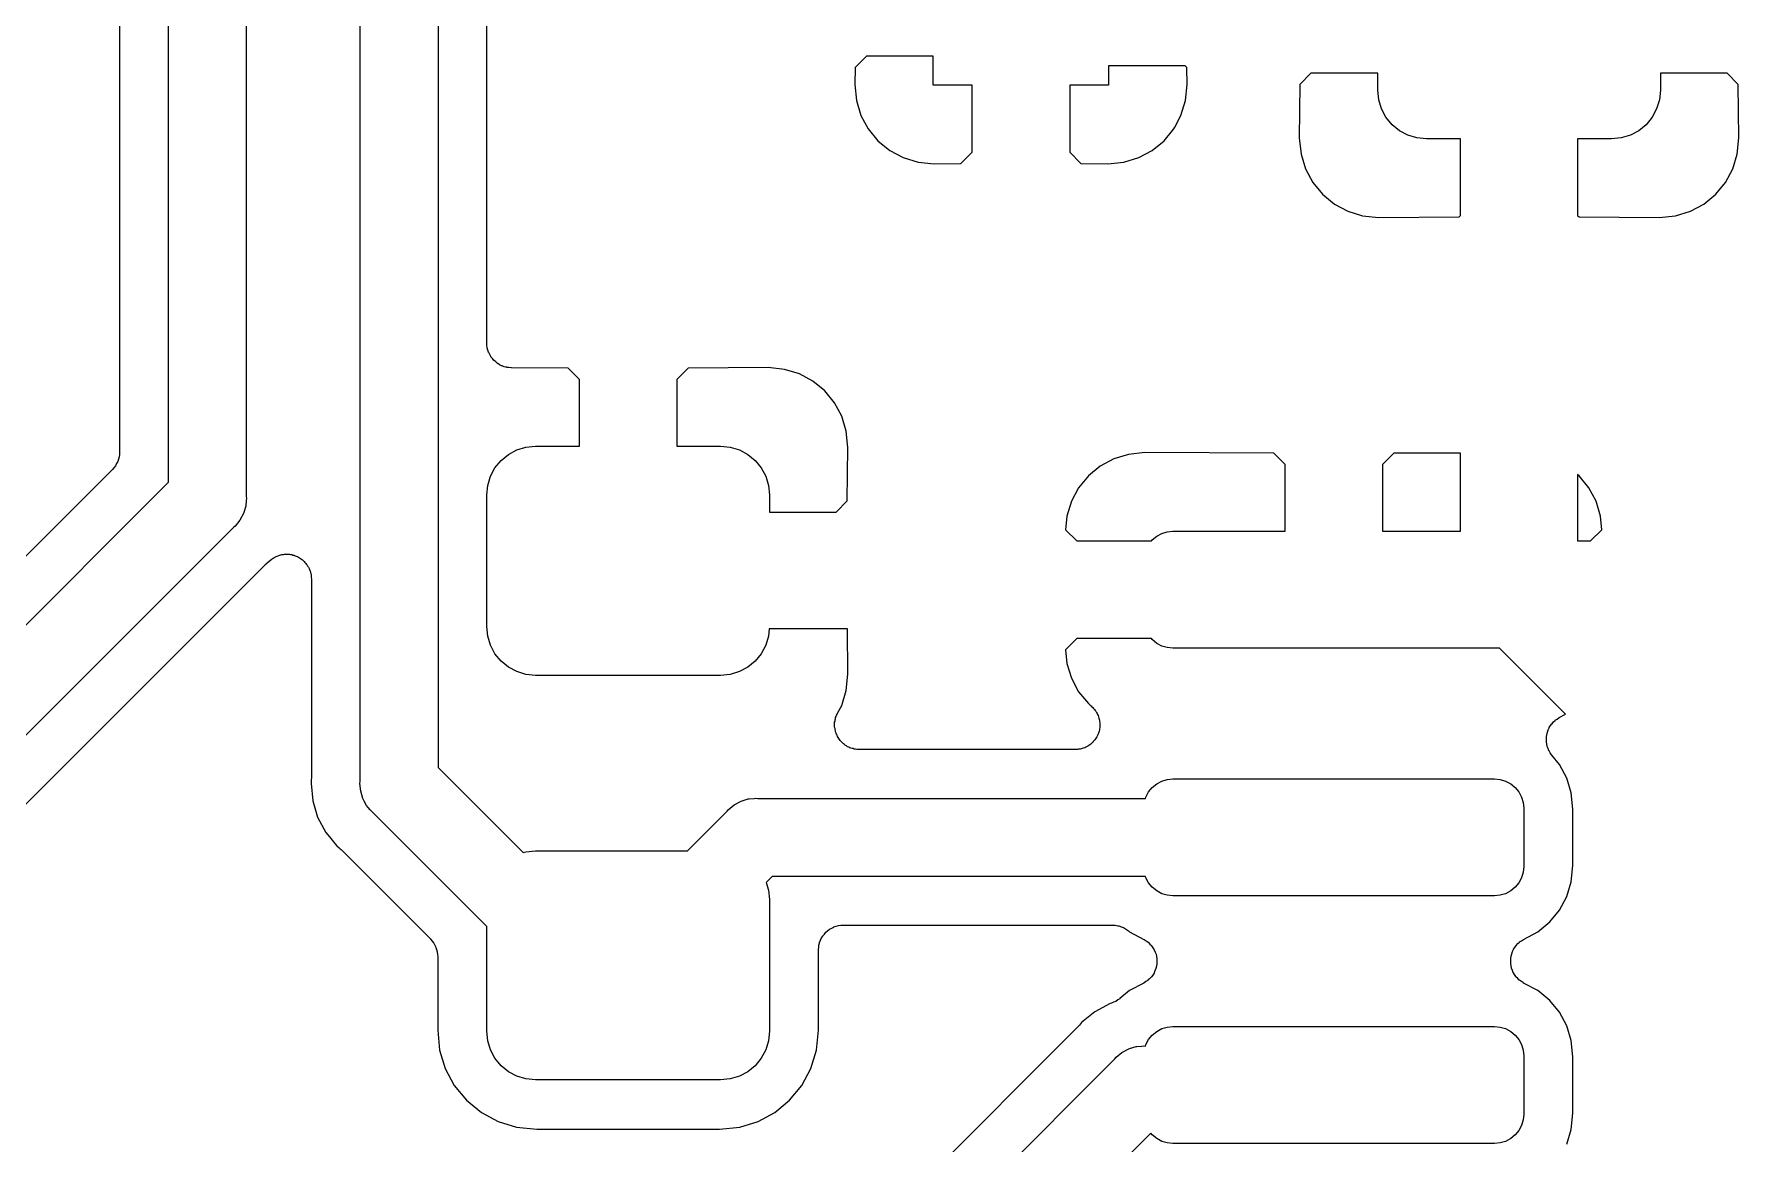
# Model space of a CAD drawing. Extents: x 104 to 166, y -141 to -89.
# Drawn here: x 120.4 to 129.14, y -107.58 to -101.89 of the extents above; entities that cross this region are included whole.
import ezdxf

# ---------------------------------------------------------------- set-up
doc = ezdxf.new("R2010")
doc.units = 0
doc.layers.add('BLACK', color=7, linetype='CONTINUOUS')

msp = doc.modelspace()

# ---------------------------------------------------------------- linework, layer by layer
at = {"layer": 'BLACK', "linetype": 'CONTINUOUS'}
for p, q in [((122.069, -105.719), (122.069, -100.47)), ((120.835, -100.553), (120.835, -104.028)), ((121.085, -104.184), (121.085, -100.534)), ((122.469, -100.543), (122.469, -105.646)), ((121.485, -100.607), (121.485, -104.257)), ((122.719, -103.47), (122.719, -101.538)), ((124.667, -101.998), (124.609, -102.056)), ((125.01, -101.998), (124.667, -101.998)), ((125.01, -102.148), (125.01, -101.998)), ((124.609, -102.056), (124.608, -102.143)), ((125.91, -102.048), (125.91, -102.148)), ((126.303, -102.048), (125.91, -102.048)), ((126.311, -102.056), (126.303, -102.048)), ((126.312, -102.143), (126.311, -102.056)), ((126.948, -102.085), (126.891, -102.143)), ((127.291, -102.085), (126.948, -102.085)), ((127.291, -102.173), (127.291, -102.085)), ((128.741, -102.085), (128.741, -102.173)), ((129.084, -102.085), (128.741, -102.085)), ((129.141, -102.143), (129.084, -102.085)), ((124.608, -102.143), (124.616, -102.226)), ((125.21, -102.148), (125.01, -102.148)), ((125.21, -102.491), (125.21, -102.148)), ((125.91, -102.148), (125.71, -102.148)), ((125.71, -102.148), (125.71, -102.491)), ((126.304, -102.226), (126.312, -102.143)), ((126.891, -102.143), (126.888, -102.417)), ((127.296, -102.222), (127.291, -102.173)), ((128.741, -102.173), (128.736, -102.222)), ((129.144, -102.417), (129.141, -102.143)), ((124.616, -102.226), (124.639, -102.302)), ((126.281, -102.302), (126.304, -102.226)), ((127.31, -102.269), (127.296, -102.222)), ((128.736, -102.222), (128.722, -102.269)), ((124.639, -102.302), (124.676, -102.371)), ((126.249, -102.363), (126.281, -102.302)), ((127.333, -102.312), (127.31, -102.269)), ((127.364, -102.35), (127.333, -102.312)), ((127.402, -102.381), (127.364, -102.35)), ((128.668, -102.35), (128.63, -102.381)), ((128.699, -102.312), (128.668, -102.35)), ((128.722, -102.269), (128.699, -102.312)), ((124.676, -102.371), (124.726, -102.432)), ((124.726, -102.432), (124.787, -102.482)), ((126.133, -102.482), (126.194, -102.432)), ((126.194, -102.432), (126.244, -102.371)), ((126.244, -102.371), (126.249, -102.363)), ((126.249, -102.363), (126.249, -102.363)), ((126.888, -102.417), (126.897, -102.501)), ((127.445, -102.404), (127.402, -102.381)), ((127.492, -102.418), (127.445, -102.404)), ((127.541, -102.423), (127.492, -102.418)), ((127.716, -102.423), (127.541, -102.423)), ((127.716, -102.816), (127.716, -102.423)), ((128.491, -102.423), (128.316, -102.423)), ((128.316, -102.423), (128.316, -102.816)), ((128.54, -102.418), (128.491, -102.423)), ((128.587, -102.404), (128.54, -102.418)), ((128.63, -102.381), (128.587, -102.404)), ((129.135, -102.501), (129.144, -102.417)), ((124.787, -102.482), (124.856, -102.519)), ((124.856, -102.519), (124.932, -102.542)), ((125.152, -102.549), (125.21, -102.491)), ((125.71, -102.491), (125.768, -102.549)), ((125.988, -102.542), (126.064, -102.519)), ((126.064, -102.519), (126.133, -102.482)), ((126.897, -102.501), (126.92, -102.577)), ((129.112, -102.577), (129.135, -102.501)), ((124.932, -102.542), (125.015, -102.55)), ((125.015, -102.55), (125.152, -102.549)), ((125.768, -102.549), (125.905, -102.55)), ((125.905, -102.55), (125.988, -102.542)), ((126.92, -102.577), (126.957, -102.646)), ((129.075, -102.646), (129.112, -102.577)), ((126.957, -102.646), (127.007, -102.707)), ((129.025, -102.707), (129.075, -102.646)), ((127.007, -102.707), (127.068, -102.757)), ((127.068, -102.757), (127.137, -102.794)), ((128.895, -102.794), (128.964, -102.757)), ((128.964, -102.757), (129.025, -102.707)), ((127.137, -102.794), (127.213, -102.817)), ((127.213, -102.817), (127.297, -102.826)), ((127.297, -102.826), (127.708, -102.823)), ((127.708, -102.823), (127.716, -102.816)), ((128.316, -102.816), (128.324, -102.823)), ((128.324, -102.823), (128.735, -102.826)), ((128.735, -102.826), (128.819, -102.817)), ((128.819, -102.817), (128.895, -102.794)), ((122.72, -103.482), (122.719, -103.47)), ((122.721, -103.493), (122.72, -103.482)), ((122.721, -103.494), (122.721, -103.493)), ((122.721, -103.495), (122.721, -103.494)), ((122.725, -103.506), (122.721, -103.495)), ((122.728, -103.517), (122.725, -103.506)), ((122.728, -103.518), (122.728, -103.517)), ((122.729, -103.519), (122.728, -103.518)), ((122.734, -103.529), (122.729, -103.519)), ((122.739, -103.539), (122.734, -103.529)), ((122.74, -103.54), (122.739, -103.539)), ((122.748, -103.549), (122.74, -103.54)), ((122.74, -103.54), (122.74, -103.54)), ((122.755, -103.559), (122.748, -103.549)), ((122.756, -103.56), (122.755, -103.559)), ((122.755, -103.559), (122.755, -103.559)), ((122.765, -103.567), (122.756, -103.56)), ((122.774, -103.575), (122.765, -103.567)), ((122.775, -103.575), (122.774, -103.575)), ((122.774, -103.575), (122.774, -103.575)), ((122.785, -103.581), (122.775, -103.575)), ((122.795, -103.587), (122.785, -103.581)), ((122.796, -103.587), (122.795, -103.587)), ((122.797, -103.587), (122.796, -103.587)), ((122.808, -103.591), (122.797, -103.587)), ((122.819, -103.594), (122.808, -103.591)), ((122.82, -103.594), (122.819, -103.594)), ((122.82, -103.595), (122.82, -103.594)), ((122.832, -103.596), (122.82, -103.595)), ((122.844, -103.597), (122.832, -103.596)), ((122.845, -103.597), (122.844, -103.597)), ((123.136, -103.599), (122.845, -103.597)), ((122.845, -103.597), (122.845, -103.597)), ((122.845, -103.597), (122.845, -103.597)), ((122.845, -103.597), (122.845, -103.597)), ((123.194, -103.656), (123.136, -103.599)), ((123.194, -103.999), (123.194, -103.656)), ((123.752, -103.599), (123.694, -103.656)), ((123.694, -103.656), (123.694, -103.999)), ((124.163, -103.596), (123.752, -103.599)), ((124.247, -103.605), (124.163, -103.596)), ((124.323, -103.628), (124.247, -103.605)), ((124.392, -103.665), (124.323, -103.628)), ((124.453, -103.715), (124.392, -103.665)), ((124.503, -103.776), (124.453, -103.715)), ((124.54, -103.845), (124.503, -103.776)), ((124.563, -103.921), (124.54, -103.845)), ((124.572, -104.005), (124.563, -103.921)), ((122.873, -104.018), (122.92, -104.004)), ((122.92, -104.004), (122.969, -103.999)), ((122.969, -103.999), (123.194, -103.999)), ((123.694, -103.999), (123.919, -103.999)), ((123.919, -103.999), (123.968, -104.004)), ((123.968, -104.004), (124.015, -104.018)), ((124.569, -104.279), (124.572, -104.005)), ((120.813, -104.1), (120.805, -104.109)), ((120.814, -104.099), (120.813, -104.099)), ((120.813, -104.099), (120.813, -104.1)), ((120.819, -104.088), (120.814, -104.099)), ((120.825, -104.078), (120.819, -104.088)), ((120.829, -104.066), (120.825, -104.077)), ((120.825, -104.077), (120.825, -104.077)), ((120.825, -104.077), (120.825, -104.078)), ((120.832, -104.054), (120.829, -104.066)), ((120.834, -104.041), (120.832, -104.053)), ((120.832, -104.053), (120.832, -104.054)), ((120.832, -104.054), (120.832, -104.054)), ((120.835, -104.03), (120.834, -104.041)), ((120.835, -104.028), (120.835, -104.028)), ((120.835, -104.028), (120.835, -104.028)), ((120.835, -104.028), (120.835, -104.028)), ((120.835, -104.028), (120.835, -104.03)), ((122.761, -104.11), (122.792, -104.072)), ((122.792, -104.072), (122.83, -104.041)), ((122.83, -104.041), (122.873, -104.018)), ((124.015, -104.018), (124.058, -104.041)), ((124.058, -104.041), (124.096, -104.072)), ((124.096, -104.072), (124.127, -104.11)), ((125.867, -104.101), (125.806, -104.151)), ((125.936, -104.064), (125.867, -104.101)), ((126.012, -104.041), (125.936, -104.064)), ((126.096, -104.032), (126.012, -104.041)), ((126.757, -104.035), (126.096, -104.032)), ((126.815, -104.092), (126.757, -104.035)), ((126.815, -104.435), (126.815, -104.092)), ((127.373, -104.035), (127.315, -104.092)), ((127.315, -104.092), (127.315, -104.435)), ((127.716, -104.034), (127.373, -104.035)), ((127.716, -104.435), (127.716, -104.034)), ((120.798, -104.118), (119.469, -105.447)), ((119.535, -105.734), (121.085, -104.184)), ((120.805, -104.109), (120.798, -104.118)), ((122.724, -104.2), (122.738, -104.153)), ((122.738, -104.153), (122.761, -104.11)), ((124.127, -104.11), (124.15, -104.153)), ((124.15, -104.153), (124.164, -104.2)), ((125.806, -104.151), (125.756, -104.212)), ((128.324, -104.151), (128.316, -104.144)), ((128.316, -104.144), (128.316, -104.485)), ((128.374, -104.212), (128.324, -104.151)), ((121.485, -104.257), (121.486, -104.267)), ((121.486, -104.267), (121.485, -104.277)), ((122.719, -104.249), (122.724, -104.2)), ((122.719, -104.924), (122.719, -104.249)), ((124.164, -104.2), (124.169, -104.249)), ((124.169, -104.249), (124.169, -104.337)), ((125.756, -104.212), (125.719, -104.281)), ((128.411, -104.281), (128.374, -104.212)), ((121.471, -104.344), (121.452, -104.379)), ((121.482, -104.306), (121.471, -104.344)), ((121.485, -104.277), (121.482, -104.306)), ((121.485, -104.277), (121.485, -104.277)), ((124.169, -104.337), (124.512, -104.337)), ((124.512, -104.337), (124.569, -104.279)), ((125.696, -104.357), (125.689, -104.427)), ((125.719, -104.281), (125.696, -104.357)), ((128.434, -104.357), (128.411, -104.281)), ((128.441, -104.427), (128.434, -104.357)), ((121.419, -104.415), (119.766, -106.068)), ((121.427, -104.409), (121.419, -104.415)), ((121.434, -104.401), (121.427, -104.409)), ((121.44, -104.393), (121.434, -104.401)), ((121.452, -104.379), (121.44, -104.393)), ((125.689, -104.427), (125.747, -104.485)), ((126.157, -104.46), (126.183, -104.446)), ((126.183, -104.446), (126.211, -104.438)), ((126.211, -104.438), (126.24, -104.435)), ((126.24, -104.435), (126.815, -104.435)), ((127.315, -104.435), (127.716, -104.435)), ((128.383, -104.485), (128.441, -104.427)), ((125.747, -104.485), (126.129, -104.485)), ((126.129, -104.485), (126.134, -104.479)), ((126.134, -104.479), (126.157, -104.46)), ((128.316, -104.485), (128.383, -104.485)), ((119.956, -106.232), (121.583, -104.605)), ((121.583, -104.605), (121.584, -104.604)), ((121.584, -104.604), (121.589, -104.601)), ((121.589, -104.601), (121.592, -104.597)), ((121.592, -104.597), (121.611, -104.581)), ((121.611, -104.581), (121.613, -104.58)), ((121.613, -104.58), (121.618, -104.577)), ((121.618, -104.577), (121.622, -104.573)), ((121.622, -104.573), (121.628, -104.57)), ((121.628, -104.57), (121.634, -104.567)), ((121.634, -104.567), (121.639, -104.564)), ((121.639, -104.564), (121.644, -104.562)), ((121.644, -104.562), (121.651, -104.56)), ((121.651, -104.56), (121.657, -104.557)), ((121.657, -104.557), (121.662, -104.556)), ((121.662, -104.556), (121.668, -104.555)), ((121.668, -104.555), (121.675, -104.554)), ((121.675, -104.554), (121.681, -104.553)), ((121.681, -104.553), (121.687, -104.553)), ((121.687, -104.553), (121.693, -104.552)), ((121.693, -104.552), (121.699, -104.553)), ((121.699, -104.553), (121.706, -104.553)), ((121.706, -104.553), (121.712, -104.554)), ((121.712, -104.554), (121.718, -104.555)), ((121.718, -104.555), (121.724, -104.557)), ((121.724, -104.557), (121.73, -104.558)), ((121.73, -104.558), (121.736, -104.561)), ((121.736, -104.561), (121.741, -104.562)), ((121.741, -104.562), (121.747, -104.565)), ((121.747, -104.565), (121.753, -104.568)), ((121.753, -104.568), (121.758, -104.571)), ((121.758, -104.571), (121.763, -104.574)), ((121.763, -104.574), (121.768, -104.578)), ((121.768, -104.578), (121.773, -104.582)), ((121.773, -104.582), (121.778, -104.586)), ((121.778, -104.586), (121.782, -104.59)), ((121.782, -104.59), (121.786, -104.595)), ((121.786, -104.595), (121.791, -104.6)), ((121.791, -104.6), (121.794, -104.605)), ((121.794, -104.605), (121.798, -104.609)), ((121.798, -104.609), (121.801, -104.615)), ((121.801, -104.615), (121.804, -104.62)), ((121.804, -104.62), (121.807, -104.626)), ((121.807, -104.626), (121.809, -104.631)), ((121.809, -104.631), (121.811, -104.637)), ((121.811, -104.637), (121.814, -104.643)), ((121.814, -104.643), (121.815, -104.649)), ((121.815, -104.649), (121.817, -104.655)), ((121.817, -104.655), (121.817, -104.661)), ((121.817, -104.661), (121.818, -104.668)), ((121.818, -104.668), (121.818, -104.673)), ((121.818, -104.673), (121.819, -104.679)), ((121.819, -104.679), (121.819, -105.701)), ((122.724, -104.973), (122.719, -104.924)), ((122.738, -105.02), (122.724, -104.973)), ((124.164, -104.973), (124.15, -105.02)), ((124.168, -104.935), (124.164, -104.973)), ((124.57, -104.935), (124.168, -104.935)), ((124.572, -105.168), (124.57, -104.935)), ((122.761, -105.063), (122.738, -105.02)), ((122.792, -105.101), (122.761, -105.063)), ((124.127, -105.063), (124.096, -105.101)), ((124.15, -105.02), (124.127, -105.063)), ((125.747, -104.985), (125.689, -105.043)), ((125.689, -105.043), (125.696, -105.113)), ((126.129, -104.985), (125.747, -104.985)), ((126.134, -104.991), (126.129, -104.985)), ((126.157, -105.01), (126.134, -104.991)), ((126.183, -105.024), (126.157, -105.01)), ((126.211, -105.032), (126.183, -105.024)), ((126.24, -105.035), (126.211, -105.032)), ((127.916, -105.035), (126.24, -105.035)), ((128.255, -105.374), (127.916, -105.035)), ((122.83, -105.132), (122.792, -105.101)), ((122.873, -105.155), (122.83, -105.132)), ((124.058, -105.132), (124.015, -105.155)), ((124.096, -105.101), (124.058, -105.132)), ((125.696, -105.113), (125.719, -105.189)), ((122.92, -105.169), (122.873, -105.155)), ((122.969, -105.174), (122.92, -105.169)), ((123.919, -105.174), (122.969, -105.174)), ((123.968, -105.169), (123.919, -105.174)), ((124.015, -105.155), (123.968, -105.169)), ((124.563, -105.252), (124.572, -105.168)), ((125.719, -105.189), (125.756, -105.258)), ((124.54, -105.328), (124.563, -105.252)), ((125.756, -105.258), (125.806, -105.319)), ((125.806, -105.319), (125.819, -105.33)), ((124.504, -105.415), (124.506, -105.409)), ((124.506, -105.402), (124.508, -105.397)), ((124.506, -105.409), (124.506, -105.402)), ((124.508, -105.397), (124.509, -105.391)), ((124.509, -105.391), (124.512, -105.385)), ((124.512, -105.385), (124.514, -105.379)), ((124.514, -105.379), (124.517, -105.374)), ((124.517, -105.374), (124.519, -105.368)), ((124.519, -105.368), (124.54, -105.328)), ((125.819, -105.33), (125.82, -105.331)), ((125.82, -105.331), (125.824, -105.335)), ((125.824, -105.335), (125.829, -105.339)), ((125.829, -105.339), (125.833, -105.344)), ((125.833, -105.344), (125.837, -105.349)), ((125.837, -105.349), (125.841, -105.354)), ((125.841, -105.354), (125.844, -105.358)), ((125.844, -105.358), (125.847, -105.364)), ((125.847, -105.364), (125.851, -105.37)), ((125.851, -105.37), (125.853, -105.375)), ((125.853, -105.375), (125.856, -105.38)), ((125.856, -105.38), (125.858, -105.387)), ((125.858, -105.387), (125.86, -105.393)), ((125.86, -105.393), (125.861, -105.398)), ((125.861, -105.398), (125.863, -105.404)), ((125.863, -105.404), (125.863, -105.411)), ((125.863, -105.411), (125.865, -105.417)), ((128.185, -105.422), (128.193, -105.413)), ((128.193, -105.413), (128.202, -105.405)), ((128.202, -105.404), (128.212, -105.398)), ((128.202, -105.405), (128.202, -105.404)), ((128.202, -105.405), (128.202, -105.405)), ((128.212, -105.398), (128.222, -105.391)), ((128.222, -105.391), (128.255, -105.374)), ((124.504, -105.421), (124.504, -105.415)), ((124.504, -105.427), (124.504, -105.421)), ((124.504, -105.434), (124.504, -105.427)), ((124.504, -105.44), (124.504, -105.434)), ((124.506, -105.446), (124.504, -105.44)), ((124.506, -105.452), (124.506, -105.446)), ((124.508, -105.458), (124.506, -105.452)), ((124.509, -105.464), (124.508, -105.458)), ((124.511, -105.47), (124.509, -105.464)), ((124.513, -105.476), (124.511, -105.47)), ((124.516, -105.481), (124.513, -105.476)), ((124.519, -105.487), (124.516, -105.481)), ((124.522, -105.492), (124.519, -105.487)), ((124.525, -105.498), (124.522, -105.492)), ((124.529, -105.503), (124.525, -105.498)), ((125.843, -105.499), (125.839, -105.504)), ((125.846, -105.494), (125.843, -105.499)), ((125.85, -105.489), (125.846, -105.494)), ((125.852, -105.483), (125.85, -105.489)), ((125.855, -105.477), (125.852, -105.483)), ((125.857, -105.471), (125.855, -105.477)), ((125.859, -105.466), (125.857, -105.471)), ((125.861, -105.46), (125.859, -105.466)), ((125.863, -105.454), (125.861, -105.46)), ((125.864, -105.442), (125.863, -105.448)), ((125.863, -105.448), (125.863, -105.454)), ((125.865, -105.429), (125.864, -105.435)), ((125.864, -105.435), (125.864, -105.442)), ((125.865, -105.417), (125.865, -105.423)), ((125.865, -105.423), (125.865, -105.429)), ((128.156, -105.489), (128.158, -105.478)), ((128.156, -105.49), (128.156, -105.489)), ((128.156, -105.502), (128.156, -105.49)), ((128.156, -105.49), (128.156, -105.49)), ((128.158, -105.478), (128.161, -105.466)), ((128.161, -105.465), (128.166, -105.454)), ((128.161, -105.466), (128.161, -105.465)), ((128.161, -105.466), (128.161, -105.466)), ((128.166, -105.454), (128.17, -105.443)), ((128.17, -105.443), (128.171, -105.442)), ((128.17, -105.443), (128.17, -105.443)), ((128.171, -105.442), (128.177, -105.432)), ((128.177, -105.432), (128.184, -105.422)), ((128.184, -105.422), (128.184, -105.422)), ((128.184, -105.422), (128.185, -105.422)), ((124.532, -105.508), (124.529, -105.503)), ((124.536, -105.512), (124.532, -105.508)), ((124.54, -105.517), (124.536, -105.512)), ((124.545, -105.521), (124.54, -105.517)), ((124.55, -105.526), (124.545, -105.521)), ((124.555, -105.529), (124.55, -105.526)), ((124.559, -105.533), (124.555, -105.529)), ((124.565, -105.536), (124.559, -105.533)), ((124.57, -105.54), (124.565, -105.536)), ((124.576, -105.542), (124.57, -105.54)), ((124.581, -105.545), (124.576, -105.542)), ((124.587, -105.547), (124.581, -105.545)), ((124.593, -105.549), (124.587, -105.547)), ((124.599, -105.55), (124.593, -105.549)), ((124.604, -105.552), (124.599, -105.55)), ((124.611, -105.553), (124.604, -105.552)), ((124.617, -105.554), (124.611, -105.553)), ((124.623, -105.554), (124.617, -105.554)), ((124.629, -105.555), (124.623, -105.554)), ((124.631, -105.555), (124.629, -105.555)), ((125.738, -105.555), (124.631, -105.555)), ((125.744, -105.554), (125.738, -105.555)), ((125.75, -105.554), (125.744, -105.554)), ((125.756, -105.553), (125.75, -105.554)), ((125.763, -105.553), (125.756, -105.553)), ((125.769, -105.551), (125.763, -105.553)), ((125.774, -105.55), (125.769, -105.551)), ((125.78, -105.547), (125.774, -105.55)), ((125.787, -105.545), (125.78, -105.547)), ((125.792, -105.543), (125.787, -105.545)), ((125.797, -105.54), (125.792, -105.543)), ((125.803, -105.537), (125.797, -105.54)), ((125.808, -105.534), (125.803, -105.537)), ((125.813, -105.53), (125.808, -105.534)), ((125.818, -105.527), (125.813, -105.53)), ((125.823, -105.522), (125.818, -105.527)), ((125.828, -105.518), (125.823, -105.522)), ((125.831, -105.513), (125.828, -105.518)), ((125.836, -105.509), (125.831, -105.513)), ((125.839, -105.504), (125.836, -105.509)), ((128.156, -105.514), (128.156, -105.502)), ((128.156, -105.515), (128.156, -105.514)), ((128.158, -105.527), (128.156, -105.515)), ((128.156, -105.515), (128.156, -105.515)), ((128.16, -105.539), (128.158, -105.527)), ((128.165, -105.55), (128.16, -105.539)), ((128.16, -105.539), (128.16, -105.539)), ((128.16, -105.539), (128.16, -105.539)), ((128.169, -105.562), (128.165, -105.55)), ((128.17, -105.562), (128.169, -105.562)), ((128.176, -105.572), (128.17, -105.562)), ((128.17, -105.562), (128.17, -105.562)), ((128.183, -105.582), (128.176, -105.572)), ((128.183, -105.583), (128.183, -105.582)), ((128.184, -105.584), (128.183, -105.583)), ((128.183, -105.583), (128.183, -105.583)), ((128.183, -105.583), (128.183, -105.583)), ((128.224, -105.632), (128.184, -105.584)), ((122.469, -105.646), (122.906, -106.083)), ((128.261, -105.701), (128.224, -105.632)), ((121.818, -105.713), (121.817, -105.729)), ((121.817, -105.729), (121.826, -105.817)), ((121.819, -105.702), (121.818, -105.708)), ((121.818, -105.708), (121.818, -105.713)), ((121.819, -105.701), (121.819, -105.702)), ((122.068, -105.729), (122.069, -105.719)), ((122.072, -105.768), (122.068, -105.729)), ((126.115, -105.772), (126.134, -105.749)), ((126.134, -105.749), (126.157, -105.73)), ((126.157, -105.73), (126.183, -105.716)), ((126.183, -105.716), (126.211, -105.708)), ((126.211, -105.708), (126.24, -105.705)), ((126.24, -105.705), (127.89, -105.705)), ((127.89, -105.705), (127.919, -105.708)), ((127.919, -105.708), (127.947, -105.716)), ((127.947, -105.716), (127.973, -105.73)), ((127.973, -105.73), (127.996, -105.749)), ((127.996, -105.749), (128.015, -105.772)), ((128.284, -105.777), (128.261, -105.701)), ((121.826, -105.817), (121.851, -105.902)), ((122.083, -105.806), (122.072, -105.768)), ((122.09, -105.819), (122.083, -105.806)), ((122.102, -105.841), (122.09, -105.819)), ((122.111, -105.852), (122.102, -105.841)), ((123.958, -105.863), (123.989, -105.838)), ((123.989, -105.838), (124.024, -105.819)), ((124.024, -105.819), (124.029, -105.818)), ((124.029, -105.818), (124.061, -105.808)), ((124.061, -105.808), (124.065, -105.808)), ((124.065, -105.808), (124.091, -105.805)), ((124.091, -105.805), (124.1, -105.804)), ((124.091, -105.805), (124.091, -105.805)), ((124.1, -105.804), (124.11, -105.805)), ((124.11, -105.805), (126.099, -105.805)), ((126.099, -105.805), (126.101, -105.798)), ((126.101, -105.798), (126.115, -105.772)), ((128.015, -105.772), (128.029, -105.798)), ((128.029, -105.798), (128.037, -105.826)), ((128.037, -105.826), (128.04, -105.855)), ((128.292, -105.861), (128.284, -105.777)), ((121.851, -105.902), (121.893, -105.98)), ((122.12, -105.863), (122.111, -105.852)), ((122.127, -105.871), (122.12, -105.863)), ((122.135, -105.877), (122.127, -105.871)), ((122.719, -106.462), (122.135, -105.877)), ((123.749, -106.074), (123.952, -105.871)), ((123.952, -105.871), (123.958, -105.863)), ((128.04, -105.855), (128.04, -106.155)), ((128.292, -106.149), (128.292, -105.861)), ((121.893, -105.98), (121.912, -106.003)), ((121.912, -106.003), (121.912, -106.003)), ((121.912, -106.003), (121.939, -106.036)), ((121.939, -106.036), (121.939, -106.036)), ((121.939, -106.036), (121.949, -106.049)), ((121.949, -106.049), (121.962, -106.059)), ((121.962, -106.059), (121.963, -106.06)), ((121.963, -106.06), (121.967, -106.064)), ((121.967, -106.064), (121.971, -106.067)), ((121.971, -106.067), (122.43, -106.526)), ((122.906, -106.083), (122.92, -106.079)), ((122.92, -106.079), (122.969, -106.074)), ((122.969, -106.074), (123.749, -106.074)), ((128.037, -106.184), (128.029, -106.212)), ((128.04, -106.155), (128.037, -106.184)), ((128.284, -106.233), (128.292, -106.149)), ((124.183, -106.205), (124.152, -106.236)), ((124.152, -106.236), (124.164, -106.275)), ((124.164, -106.275), (124.169, -106.324)), ((126.099, -106.205), (124.183, -106.205)), ((126.101, -106.212), (126.099, -106.205)), ((126.115, -106.238), (126.101, -106.212)), ((126.134, -106.261), (126.115, -106.238)), ((126.157, -106.28), (126.134, -106.261)), ((126.183, -106.294), (126.157, -106.28)), ((127.973, -106.28), (127.947, -106.294)), ((127.996, -106.261), (127.973, -106.28)), ((128.015, -106.238), (127.996, -106.261)), ((128.029, -106.212), (128.015, -106.238)), ((128.261, -106.309), (128.284, -106.233)), ((124.169, -106.324), (124.169, -106.999)), ((126.211, -106.302), (126.183, -106.294)), ((126.24, -106.305), (126.211, -106.302)), ((127.89, -106.305), (126.24, -106.305)), ((127.919, -106.302), (127.89, -106.305)), ((127.947, -106.294), (127.919, -106.302)), ((128.224, -106.378), (128.261, -106.309)), ((122.719, -106.999), (122.719, -106.462)), ((124.5, -106.464), (124.512, -106.461)), ((124.512, -106.461), (124.523, -106.457)), ((124.523, -106.457), (124.524, -106.457)), ((124.524, -106.457), (124.536, -106.456)), ((124.524, -106.457), (124.524, -106.457)), ((124.536, -106.456), (124.548, -106.455)), ((124.548, -106.455), (125.931, -106.455)), ((125.931, -106.455), (125.932, -106.455)), ((125.932, -106.455), (125.938, -106.456)), ((125.938, -106.456), (125.944, -106.456)), ((125.944, -106.456), (125.95, -106.457)), ((125.95, -106.457), (125.957, -106.458)), ((125.957, -106.458), (125.962, -106.459)), ((125.962, -106.459), (125.968, -106.461)), ((125.968, -106.461), (125.974, -106.463)), ((125.974, -106.463), (125.981, -106.465)), ((128.113, -106.489), (128.174, -106.439)), ((128.174, -106.439), (128.224, -106.378)), ((122.43, -106.526), (122.43, -106.527)), ((122.43, -106.527), (122.43, -106.527)), ((122.43, -106.527), (122.43, -106.527)), ((122.43, -106.527), (122.431, -106.528)), ((122.431, -106.528), (122.439, -106.537)), ((122.439, -106.537), (122.446, -106.546)), ((122.446, -106.546), (122.446, -106.546)), ((122.446, -106.546), (122.447, -106.547)), ((122.447, -106.547), (122.452, -106.557)), ((124.424, -106.556), (124.427, -106.544)), ((124.427, -106.544), (124.431, -106.533)), ((124.431, -106.532), (124.437, -106.521)), ((124.431, -106.533), (124.431, -106.532)), ((124.431, -106.532), (124.431, -106.532)), ((124.437, -106.521), (124.443, -106.511)), ((124.443, -106.51), (124.451, -106.501)), ((124.443, -106.511), (124.443, -106.51)), ((124.443, -106.511), (124.443, -106.511)), ((124.451, -106.501), (124.458, -106.492)), ((124.458, -106.492), (124.459, -106.492)), ((124.459, -106.491), (124.468, -106.484)), ((124.459, -106.492), (124.459, -106.491)), ((124.468, -106.484), (124.478, -106.476)), ((124.478, -106.476), (124.489, -106.47)), ((124.478, -106.476), (124.478, -106.476)), ((124.478, -106.476), (124.478, -106.476)), ((124.489, -106.47), (124.499, -106.465)), ((124.499, -106.465), (124.5, -106.464)), ((124.5, -106.464), (124.5, -106.464)), ((125.981, -106.465), (125.986, -106.468)), ((125.986, -106.468), (125.991, -106.47)), ((125.991, -106.47), (125.996, -106.474)), ((125.996, -106.474), (126.002, -106.477)), ((126.002, -106.477), (126.007, -106.481)), ((126.007, -106.481), (126.011, -106.484)), ((126.011, -106.484), (126.017, -106.489)), ((126.017, -106.489), (126.091, -106.528)), ((126.091, -106.528), (126.092, -106.529)), ((126.092, -106.529), (126.092, -106.529)), ((126.092, -106.529), (126.092, -106.529)), ((126.092, -106.529), (126.092, -106.529)), ((126.092, -106.529), (126.102, -106.536)), ((126.102, -106.536), (126.112, -106.543)), ((126.112, -106.543), (126.113, -106.543)), ((126.113, -106.543), (126.113, -106.543)), ((126.113, -106.543), (126.121, -106.552)), ((128.001, -106.559), (128.01, -106.55)), ((128.01, -106.55), (128.019, -106.542)), ((128.019, -106.541), (128.029, -106.535)), ((128.019, -106.542), (128.019, -106.541)), ((128.019, -106.542), (128.019, -106.542)), ((128.029, -106.535), (128.039, -106.528)), ((128.039, -106.528), (128.113, -106.489)), ((122.452, -106.557), (122.458, -106.568)), ((122.458, -106.568), (122.458, -106.568)), ((122.458, -106.568), (122.458, -106.569)), ((122.458, -106.569), (122.461, -106.58)), ((122.461, -106.58), (122.465, -106.592)), ((122.465, -106.592), (122.465, -106.592)), ((122.465, -106.592), (122.465, -106.593)), ((122.465, -106.593), (122.466, -106.605)), ((122.466, -106.605), (122.467, -106.616)), ((122.467, -106.616), (122.467, -106.993)), ((124.421, -106.58), (124.422, -106.568)), ((124.421, -106.581), (124.421, -106.58)), ((124.421, -106.582), (124.421, -106.581)), ((124.421, -106.581), (124.421, -106.581)), ((124.421, -106.581), (124.421, -106.581)), ((124.421, -106.993), (124.421, -106.582)), ((124.422, -106.568), (124.423, -106.556)), ((124.423, -106.556), (124.424, -106.556)), ((124.424, -106.556), (124.424, -106.556)), ((126.121, -106.552), (126.13, -106.56)), ((126.13, -106.56), (126.13, -106.56)), ((126.13, -106.56), (126.13, -106.561)), ((126.13, -106.561), (126.137, -106.571)), ((126.137, -106.571), (126.143, -106.581)), ((126.143, -106.581), (126.143, -106.581)), ((126.143, -106.581), (126.144, -106.581)), ((126.144, -106.581), (126.148, -106.593)), ((126.148, -106.593), (126.153, -106.604)), ((126.153, -106.604), (126.153, -106.604)), ((126.153, -106.604), (126.153, -106.604)), ((126.153, -106.604), (126.155, -106.616)), ((126.155, -106.616), (126.157, -106.628)), ((126.157, -106.628), (126.157, -106.628)), ((126.157, -106.628), (126.157, -106.629)), ((126.157, -106.629), (126.157, -106.641)), ((127.973, -106.626), (127.975, -106.615)), ((127.973, -106.627), (127.973, -106.626)), ((127.973, -106.639), (127.973, -106.627)), ((127.973, -106.627), (127.973, -106.627)), ((127.975, -106.615), (127.978, -106.603)), ((127.978, -106.602), (127.983, -106.591)), ((127.978, -106.603), (127.978, -106.602)), ((127.978, -106.602), (127.978, -106.602)), ((127.983, -106.591), (127.987, -106.58)), ((127.987, -106.579), (127.994, -106.569)), ((127.987, -106.58), (127.987, -106.579)), ((127.987, -106.58), (127.987, -106.58)), ((127.994, -106.569), (128.001, -106.559)), ((128.001, -106.559), (128.001, -106.559)), ((128.001, -106.559), (128.001, -106.559)), ((126.129, -106.721), (126.12, -106.73)), ((126.136, -106.711), (126.129, -106.721)), ((126.129, -106.721), (126.129, -106.721)), ((126.129, -106.721), (126.129, -106.721)), ((126.143, -106.701), (126.136, -106.711)), ((126.147, -106.689), (126.143, -106.7)), ((126.143, -106.7), (126.143, -106.7)), ((126.143, -106.7), (126.143, -106.701)), ((126.152, -106.678), (126.147, -106.689)), ((126.155, -106.665), (126.152, -106.677)), ((126.152, -106.677), (126.152, -106.678)), ((126.152, -106.678), (126.152, -106.678)), ((126.157, -106.654), (126.155, -106.665)), ((126.157, -106.641), (126.157, -106.653)), ((126.157, -106.653), (126.157, -106.653)), ((126.157, -106.653), (126.157, -106.654)), ((127.973, -106.651), (127.973, -106.639)), ((127.973, -106.652), (127.973, -106.651)), ((127.975, -106.664), (127.973, -106.652)), ((127.973, -106.652), (127.973, -106.652)), ((127.977, -106.676), (127.975, -106.664)), ((127.982, -106.687), (127.977, -106.676)), ((127.977, -106.676), (127.977, -106.676)), ((127.977, -106.676), (127.977, -106.676)), ((127.986, -106.699), (127.982, -106.687)), ((127.987, -106.699), (127.986, -106.699)), ((127.993, -106.709), (127.987, -106.699)), ((127.987, -106.699), (127.987, -106.699)), ((128, -106.719), (127.993, -106.709)), ((128, -106.72), (128, -106.719)), ((128.009, -106.728), (128, -106.72)), ((128, -106.72), (128, -106.72)), ((126.017, -106.791), (125.968, -106.832)), ((126.091, -106.752), (126.017, -106.791)), ((126.101, -106.745), (126.091, -106.752)), ((126.111, -106.739), (126.101, -106.745)), ((126.12, -106.73), (126.111, -106.738)), ((126.111, -106.738), (126.111, -106.738)), ((126.111, -106.738), (126.111, -106.739)), ((128.017, -106.737), (128.009, -106.728)), ((128.018, -106.737), (128.017, -106.737)), ((128.017, -106.737), (128.017, -106.737)), ((128.028, -106.744), (128.018, -106.737)), ((128.038, -106.751), (128.028, -106.744)), ((128.039, -106.752), (128.038, -106.751)), ((128.038, -106.751), (128.038, -106.751)), ((128.038, -106.751), (128.038, -106.751)), ((128.038, -106.751), (128.038, -106.751)), ((128.113, -106.791), (128.039, -106.752)), ((128.174, -106.841), (128.113, -106.791)), ((125.839, -106.899), (125.77, -106.955)), ((125.917, -106.857), (125.839, -106.899)), ((125.924, -106.855), (125.917, -106.857)), ((125.935, -106.851), (125.924, -106.855)), ((125.946, -106.846), (125.935, -106.851)), ((125.947, -106.846), (125.946, -106.846)), ((125.957, -106.839), (125.947, -106.846)), ((125.947, -106.846), (125.947, -106.846)), ((125.967, -106.833), (125.957, -106.839)), ((125.968, -106.832), (125.967, -106.833)), ((125.968, -106.832), (125.968, -106.832)), ((125.968, -106.832), (125.968, -106.832)), ((125.968, -106.832), (125.968, -106.832)), ((128.224, -106.902), (128.174, -106.841)), ((125.752, -106.977), (118.908, -113.82)), ((125.755, -106.973), (125.752, -106.977)), ((125.759, -106.969), (125.755, -106.973)), ((125.76, -106.968), (125.759, -106.969)), ((125.77, -106.955), (125.76, -106.968)), ((126.157, -107), (126.183, -106.986)), ((126.183, -106.986), (126.211, -106.978)), ((126.211, -106.978), (126.24, -106.975)), ((126.24, -106.975), (127.89, -106.975)), ((127.89, -106.975), (127.919, -106.978)), ((127.919, -106.978), (127.947, -106.986)), ((127.947, -106.986), (127.973, -107)), ((128.261, -106.971), (128.224, -106.902)), ((128.284, -107.047), (128.261, -106.971)), ((122.467, -106.993), (122.477, -107.097)), ((122.724, -107.048), (122.719, -106.999)), ((122.738, -107.095), (122.724, -107.048)), ((124.164, -107.048), (124.15, -107.095)), ((124.169, -106.999), (124.164, -107.048)), ((124.411, -107.097), (124.421, -106.993)), ((126.055, -107.078), (126.08, -107.075)), ((126.08, -107.075), (126.09, -107.074)), ((126.08, -107.075), (126.08, -107.075)), ((126.09, -107.074), (126.099, -107.075)), ((126.099, -107.075), (126.101, -107.068)), ((126.101, -107.068), (126.115, -107.042)), ((126.115, -107.042), (126.134, -107.019)), ((126.134, -107.019), (126.157, -107)), ((127.973, -107), (127.996, -107.019)), ((127.996, -107.019), (128.015, -107.042)), ((128.015, -107.042), (128.029, -107.068)), ((128.029, -107.068), (128.037, -107.096)), ((128.292, -107.131), (128.284, -107.047)), ((118.975, -114.108), (125.942, -107.141)), ((122.477, -107.097), (122.506, -107.191)), ((122.761, -107.138), (122.738, -107.095)), ((122.792, -107.176), (122.761, -107.138)), ((124.127, -107.138), (124.096, -107.176)), ((124.15, -107.095), (124.127, -107.138)), ((124.382, -107.191), (124.411, -107.097)), ((125.942, -107.141), (125.948, -107.133)), ((125.948, -107.133), (125.978, -107.108)), ((125.978, -107.108), (126.013, -107.089)), ((126.013, -107.089), (126.017, -107.088)), ((126.017, -107.088), (126.051, -107.078)), ((126.051, -107.078), (126.055, -107.078)), ((128.037, -107.096), (128.04, -107.125)), ((128.04, -107.125), (128.04, -107.425)), ((128.292, -107.419), (128.292, -107.131)), ((122.506, -107.191), (122.552, -107.277)), ((122.83, -107.207), (122.792, -107.176)), ((122.873, -107.23), (122.83, -107.207)), ((122.92, -107.244), (122.873, -107.23)), ((122.969, -107.249), (122.92, -107.244)), ((123.919, -107.249), (122.969, -107.249)), ((123.968, -107.244), (123.919, -107.249)), ((124.015, -107.23), (123.968, -107.244)), ((124.058, -107.207), (124.015, -107.23)), ((124.096, -107.176), (124.058, -107.207)), ((124.336, -107.277), (124.382, -107.191)), ((122.552, -107.277), (122.615, -107.353)), ((124.273, -107.353), (124.336, -107.277)), ((122.615, -107.353), (122.691, -107.416)), ((122.691, -107.416), (122.777, -107.462)), ((124.111, -107.462), (124.197, -107.416)), ((124.197, -107.416), (124.273, -107.353)), ((128.04, -107.425), (128.037, -107.454)), ((128.284, -107.503), (128.292, -107.419)), ((122.777, -107.462), (122.871, -107.491)), ((122.871, -107.491), (122.975, -107.501)), ((122.975, -107.501), (123.913, -107.501)), ((123.913, -107.501), (124.017, -107.491)), ((124.017, -107.491), (124.111, -107.462)), ((128.015, -107.508), (127.996, -107.531)), ((128.029, -107.482), (128.015, -107.508)), ((128.037, -107.454), (128.029, -107.482)), ((128.261, -107.579), (128.284, -107.503)), ((126.126, -107.522), (119.206, -114.442)), ((126.134, -107.531), (126.126, -107.522)), ((126.157, -107.55), (126.134, -107.531)), ((126.183, -107.564), (126.157, -107.55)), ((126.211, -107.572), (126.183, -107.564)), ((126.24, -107.575), (126.211, -107.572)), ((127.89, -107.575), (126.24, -107.575)), ((127.919, -107.572), (127.89, -107.575)), ((127.947, -107.564), (127.919, -107.572)), ((127.973, -107.55), (127.947, -107.564)), ((127.996, -107.531), (127.973, -107.55))]:
    msp.add_line(p, q, dxfattribs=at)

doc.saveas('drawing.dxf')
